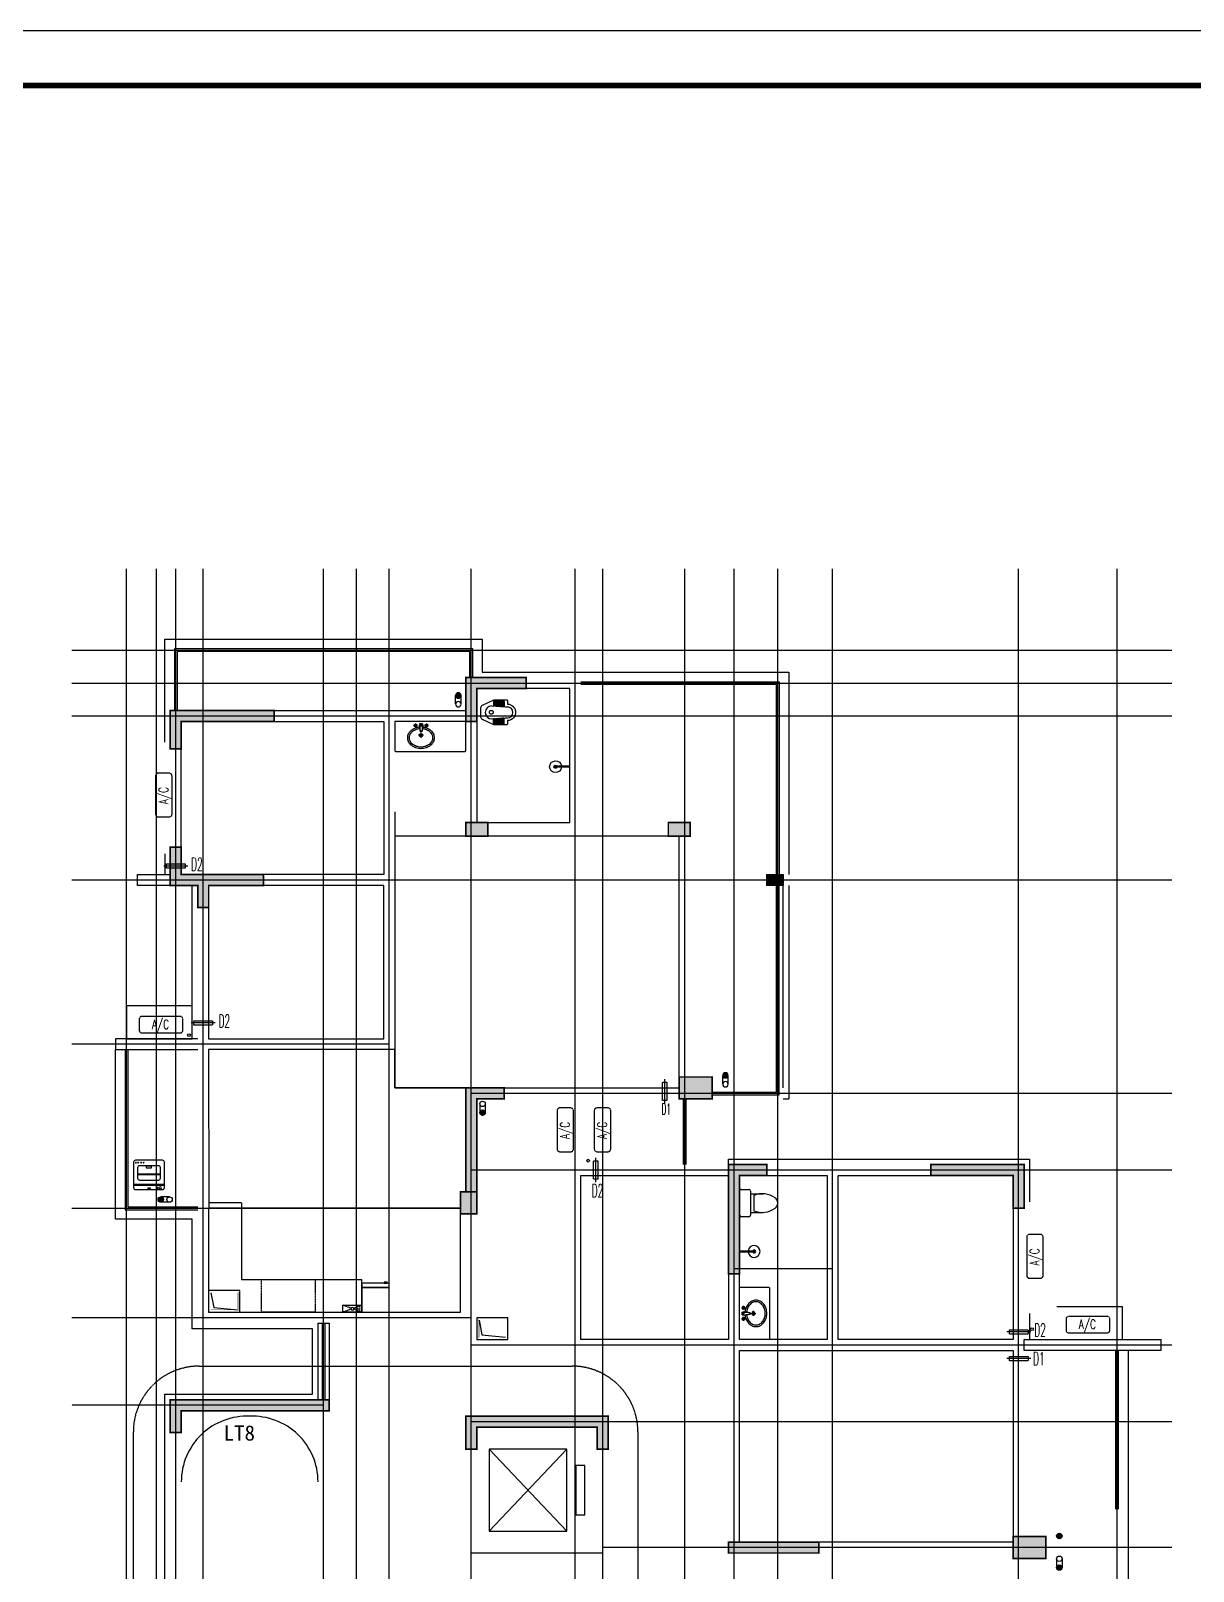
# Model space of a CAD drawing. Extents: x -737978 to 768813, y -372247 to 1140308.
# Drawn here: x 299563 to 320801, y -128664 to -100511 of the extents above; entities that cross this region are included whole.
import ezdxf

# ---------------------------------------------------------------- set-up
doc = ezdxf.new("R2010")
doc.units = 0
doc.header["$LTSCALE"] = 10
doc.header["$MEASUREMENT"] = 0
for name, pattern in [('( Hidden )', [0.375, 0.25, -0.125]), ('ACAD_ISO04W100', [30.5, 24, -3, 0.5, -3]), ('DASH', [0.35, 0.25, -0.1]), ('DOTE', [2.42, 2, -0.2, 0.02, -0.2])]:
    doc.linetypes.add(name, pattern=pattern)
doc.layers.get('0').update_dxf_attribs({"linetype": 'CONTINUOUS'})
for name, color, linetype in [('0-厨卫家具', 253, 'CONTINUOUS'), ('_0', 7, 'CONTINUOUS'), ('A-ANNO-IDEN', 3, 'CONTINUOUS'), ('A-ANNO-TEXT', 7, 'CONTINUOUS'), ('A-FLOR-HVAC', 4, 'CONTINUOUS'), ('A-FLOR-OTHER1-ON', 253, 'CONTINUOUS'), ('A-FLOR-OTHER2-ON', 83, 'CONTINUOUS'), ('A-FURN', 247, 'CONTINUOUS'), ('C-B', 7, 'CONTINUOUS'), ('C-JLQ', 2, 'CONTINUOUS'), ('C-JLQ-HATCH', 254, 'CONTINUOUS'), ('C-KZ', 2, 'CONTINUOUS'), ('C-Z-HATCH', 253, 'CONTINUOUS'), ('DOTE', 1, 'DOTE'), ('J-FURN-厨卫', 253, 'CONTINUOUS'), ('J-FURN-空调设备', 231, 'CONTINUOUS'), ('PUB_TITLE', 4, 'CONTINUOUS'), ('STAIR', 2, 'CONTINUOUS'), ('WALL', 9, 'CONTINUOUS'), ('WALL-PARAPET', 6, 'CONTINUOUS'), ('空调', 3, 'CONTINUOUS')]:
    doc.layers.add(name, color=color, linetype=linetype)
doc.layers.add('0-面积', color=2, linetype='CONTINUOUS', plot=False)
doc.styles.add('_SIMPLEX', font='SIMPLEX.shx', dxfattribs={"width": 0.7})
doc.styles.add('_TCH_DIM', font='SIMPLEX.shx', dxfattribs={"width": 0.8, "bigfont": 'GBCBIG.shx'})
doc.styles.add('_TCH_DYN', font='')
doc.styles.add('_TCH_WINDOW', font='SIMPLEX.shx', dxfattribs={"width": 0.8, "height": 3.5, "bigfont": 'GBCBIG.shx'})
doc.styles.get('_TCH_DYN').set_extended_font_data('SimSun')

# ---------------------------------------------------------------- blocks, each defined once
blk = doc.blocks.new('YTLG')
at = {"layer": 'J-FURN-厨卫', "linetype": 'Continuous'}
h = blk.add_hatch(dxfattribs=at)
h.set_pattern_fill('ANSI31', color=256, scale=10)
h.set_pattern_definition([(45, (-1288290.313, 414148.037), (-11.22532015, 11.22532015), [])])
edge = h.paths.add_edge_path()
edge.add_arc((155403, -14017), 50, 0, 360, ccw=False)
at = {"layer": 'J-FURN-厨卫', "linetype": 'DASH', "ltscale": 0.1}
for p, q in [((155353, -14177), (155353, -14017)), ((155453, -14177), (155453, -14017))]:
    blk.add_line(p, q, dxfattribs=at)
at = {"layer": 'J-FURN-厨卫', "linetype": 'Continuous'}
blk.add_circle((155403, -14017), 50, dxfattribs=at)
at = {"layer": 'J-FURN-厨卫', "color": 200, "linetype": 'Continuous'}
blk.add_circle((155403, -14177), 50, dxfattribs=at)
blk = doc.blocks.new('xiyij')
at = {"layer": 'J-FURN-厨卫'}
for p, q in [((31512, 59366), (31512, 58888)), ((32062, 59323), (31512, 59323)), ((32062, 59305), (31512, 59305)), ((32026, 59402), (31549, 59402)), ((31586, 59191), (31586, 58989)), ((31952, 59228), (31622, 59228)), ((31767, 59366), (31767, 59402)), ((31767, 59366), (31807, 59366)), ((31807, 59366), (31807, 59402)), ((31924, 59355), (31924, 59373)), ((31924, 59373), (31958, 59373)), ((31958, 59355), (31924, 59355)), ((31958, 59373), (31958, 59355)), ((31989, 58989), (31989, 59191)), ((32062, 58888), (32062, 59366)), ((31549, 58852), (32026, 58852)), ((31586, 59121), (31989, 59121)), ((31586, 59105), (31989, 59105)), ((31622, 58953), (31952, 58953)), ((31738, 58995), (31836, 58995)), ((31738, 58968), (31738, 58995)), ((31836, 58968), (31738, 58968)), ((31836, 58995), (31836, 58968))]:
    blk.add_line(p, q, dxfattribs=at)
for centre, major_axis, start_param, end_param in [((31549, 59366), (-36.7, 0), -1.570796, 0), ((31622, 59191), (36.7, 0), 1.570796, 3.141593), ((31787, 59384), (-12.7, 0), 3.141593, 9.424778), ((31952, 59191), (-36.7, 0), 3.141593, 4.712389), ((32026, 59366), (-36.7, 0), 3.141593, 4.712389), ((31549, 58888), (36.7, 0), 3.141593, 4.712389), ((31549, 58903), (-8.16, 0), 3.141593, 9.424778), ((31591, 58903), (-8.16, 0), 3.141593, 9.424778), ((31622, 58989), (-36.7, 0), 0, 1.570796), ((31647, 58903), (-8.16, 0), 3.141593, 9.424778), ((31689, 58903), (-8.16, 0), 3.141593, 9.424778), ((31952, 58989), (36.7, 0), 4.712389, 6.283185), ((32026, 58888), (36.7, 0), 4.712389, 6.283185)]:
    blk.add_ellipse(centre, major_axis=major_axis, ratio=0.987793, start_param=start_param, end_param=end_param, dxfattribs=at)
blk.add_ellipse((31997, 59365), major_axis=(21.5, 0), ratio=0.987793, dxfattribs=at)
blk = doc.blocks.new('KTWJ1')
at = {"layer": 'A-FLOR-HVAC', "linetype": '( Hidden )', "ltscale": 0.3}
blk.add_lwpolyline([(152982, -14209, 0.414214), (153032, -14259), (153732, -14259, 0.414214), (153782, -14209), (153782, -14009, 0.414214), (153732, -13959), (153032, -13959, 0.414214), (152982, -14009)], format="xyb", close=True, dxfattribs=at)
at = {"layer": 'A-FLOR-HVAC', "color": 0, "style": '_TCH_WINDOW', "width": 0.705882}
blk.add_text('A/C', height=170, dxfattribs=at).set_placement((153214, -14188))
blk = doc.blocks.new('bingx')
at = {"layer": 'J-FURN-厨卫'}
for p, q in [((33935, 58839), (33435, 58839)), ((33435, 58839), (33435, 58323)), ((33935, 58323), (33935, 58839)), ((33935, 58387), (33435, 58387)), ((33935, 58377), (33435, 58377)), ((33451, 58308), (33473, 58308)), ((33527, 58308), (33473, 58308)), ((33473, 58308), (33473, 58289)), ((33473, 58289), (33527, 58289)), ((33527, 58308), (33919, 58308)), ((33527, 58289), (33527, 58308))]:
    blk.add_line(p, q, dxfattribs=at)
for centre, start_param, end_param in [((33451, 58323), 3.141593, 4.712389), ((33919, 58323), 4.712389, 6.283185)]:
    blk.add_ellipse(centre, major_axis=(16.1, 0), ratio=0.913255, start_param=start_param, end_param=end_param, dxfattribs=at)
blk = doc.blocks.new('A$C3F1816BB')
at = {"layer": 'J-FURN-厨卫', "elevation": 0}
blk.add_lwpolyline([(400, 0), (0, 0), (0, 570), (400, 570)], close=True, dxfattribs=at)
blk.add_lwpolyline([(400, 0), (0, 0), (0, 570), (400, 570)], close=True, dxfattribs=at)
at = {"layer": 'J-FURN-厨卫', "const_width": 3, "elevation": 0}
for points in [[(370, 30), (30, 30), (30, 540), (370, 540)], [(357, 43), (43, 43), (43, 527), (357, 527)]]:
    blk.add_lwpolyline(points, close=True, dxfattribs=at)
at = {"layer": 'J-FURN-厨卫', "elevation": 0}
blk.add_lwpolyline([(357, 43), (85, 94), (43, 527)], dxfattribs=at)
blk = doc.blocks.new('A$C717A0C48')
at = {"layer": '0-厨卫家具', "linetype": '( Hidden )', "ltscale": 0.3}
for p, q in [((56, 196), (0, 345)), ((70, 197), (128, 345)), ((0, 0), (58, 148)), ((128, 0), (68, 148))]:
    blk.add_line(p, q, dxfattribs=at)
at = {"layer": '0-厨卫家具'}
for p, q in [((128, 345), (0, 345)), ((0, 0), (128, 0))]:
    blk.add_line(p, q, dxfattribs=at)
blk.add_lwpolyline([(0, 0), (128, 0), (128, 345), (0, 345)], close=True, dxfattribs=at)
blk.add_circle((64, 173), 25, dxfattribs=at)
at = {"layer": '0-厨卫家具', "style": '_TCH_DIM', "oblique": 360, "width": 0.705882}
blk.add_text('R', height=100, rotation=90, dxfattribs=at).set_placement((119, 23))
blk = doc.blocks.new('$plan$00002939')
at = {"layer": 'J-FURN-厨卫'}
blk.add_line((-10, 0), (10, 0), dxfattribs=at)
for points in [[(-124, 0), (133, 0)], [(-10, 0), (-10, -263)], [(10, 0), (10, -263)]]:
    blk.add_lwpolyline(points, dxfattribs=at)
for centre, radius, start, end in [((0, -262), 108, 95.306, 84.694), ((0, -262), 28.3, 110.6725, 69.3275), ((0, -260), 10.5, 197.2381, 342.7619)]:
    blk.add_arc(centre, radius, start, end, dxfattribs=at)
blk = doc.blocks.new('A$C4EF24E33')
at = {"layer": 'J-FURN-厨卫'}
for p, q in [((184, 330), (147, 330)), ((441, 350), (184, 330)), ((209, 428), (209, 343)), ((229, 428), (229, 343)), ((234, 428), (234, 345)), ((254, 428), (254, 345)), ((259, 428), (259, 347)), ((279, 428), (279, 347)), ((284, 428), (284, 349)), ((304, 428), (304, 349)), ((309, 428), (309, 351)), ((329, 428), (329, 351)), ((334, 428), (334, 353)), ((354, 428), (354, 353)), ((359, 428), (359, 355)), ((379, 428), (379, 355)), ((384, 428), (384, 357)), ((404, 428), (404, 357)), ((184, 130), (147, 130)), ((441, 110), (184, 130)), ((209, 32), (209, 117)), ((229, 32), (229, 117)), ((234, 32), (234, 115)), ((254, 32), (254, 115)), ((259, 32), (259, 113)), ((279, 32), (279, 113)), ((284, 32), (284, 111)), ((304, 32), (304, 111)), ((309, 32), (309, 109)), ((329, 32), (329, 109)), ((334, 32), (334, 107)), ((354, 32), (354, 107)), ((359, 32), (359, 105)), ((379, 32), (379, 105)), ((384, 32), (384, 103)), ((404, 32), (404, 103))]:
    blk.add_line(p, q, dxfattribs=at)
blk.add_lwpolyline([(147, 380), (147, 440, -0.414214), (167, 460), (387, 460, -0.108031), (395, 458), (605, 362, -0.293069), (634, 317), (634, 143, -0.293069), (605, 98), (395, 2, -0.108031), (387, 0), (167, 0, -0.414214), (147, 20), (147, 80, -0.370477), (0, 212, -0.440428)], format="xyb", close=True, dxfattribs=at)
blk.add_circle((444, 229), 33.9, dxfattribs=at)
for centre, radius, start, end in [((149, 230), 100, 90.7749, 269.225), ((219, 428), 10, 360, 180), ((219, 343), 10, 180, 360), ((244, 428), 10, 360, 180), ((244, 345), 10, 180, 360), ((269, 428), 10, 360, 180), ((269, 347), 10, 180, 360), ((294, 428), 10, 360, 180), ((294, 349), 10, 180, 360), ((319, 428), 10, 360, 180), ((319, 351), 10, 180, 360), ((344, 428), 10, 360, 180), ((344, 353), 10, 180, 360), ((369, 428), 10, 360, 180), ((369, 355), 10, 180, 360), ((394, 428), 10, 360, 180), ((394, 357), 10, 180, 360), ((435, 231), 120, 359.7121, 87.2241), ((219, 117), 10, 360, 180), ((219, 32), 10, 180, 360), ((244, 115), 10, 360, 180), ((244, 32), 10, 180, 360), ((269, 113), 10, 360, 180), ((269, 32), 10, 180, 360), ((294, 111), 10, 360, 180), ((294, 32), 10, 180, 360), ((319, 109), 10, 360, 180), ((319, 32), 10, 180, 360), ((344, 107), 10, 360, 180), ((344, 32), 10, 180, 360), ((369, 105), 10, 360, 180), ((369, 32), 10, 180, 360), ((394, 103), 10, 360, 180), ((394, 32), 10, 180, 360), ((435, 229), 120, 272.7759, 0.2878)]:
    blk.add_arc(centre, radius, start, end, dxfattribs=at)
blk = doc.blocks.new('A$C0CF77FE4')
at = {"layer": 'A-FLOR-OTHER2-ON', "linetype": 'ACAD_ISO04W100', "ltscale": 5}
blk.add_line((40, 440), (40, 0), dxfattribs=at)
at = {"layer": 'A-FLOR-OTHER2-ON', "linetype": 'DASH', "ltscale": 0.1}
blk.add_lwpolyline([(0, 390), (80, 390), (80, 50), (0, 50)], close=True, dxfattribs=at)
blk = doc.blocks.new('dsdsdssfdsd')
at = {"layer": 'J-FURN-厨卫'}
for p, q in [((4092, 23875), (4092, 23965)), ((4261, 23952), (4153, 23937)), ((4300, 23945), (4153, 23937)), ((4153, 23904), (4153, 23937)), ((4163, 23903), (4163, 23938)), ((4310, 24020), (4237, 24020)), ((4300, 23945), (4261, 23952)), ((4273, 23984), (4273, 24057)), ((4280, 23896), (4280, 23944)), ((4300, 23895), (4300, 23945)), ((4137, 23920), (4047, 23920)), ((4300, 23895), (4153, 23904)), ((4261, 23889), (4153, 23904)), ((4310, 23820), (4237, 23820)), ((4300, 23895), (4261, 23889)), ((4273, 23784), (4273, 23857))]:
    blk.add_line(p, q, dxfattribs=at)
blk.add_lwpolyline([(4347, 24400), (3817, 24400, 0.414214), (3797, 24380), (3797, 23460, 0.414214), (3817, 23440), (4347, 23440)], format="xyb", close=True, dxfattribs=at)
for points in [[(3847, 23920, -0.080052), (3862, 24013, -0.088849), (3904, 24090, -0.104988), (3970, 24144, -0.12017), (4047, 24163, -0.12017), (4124, 24144, -0.104988), (4191, 24090, -0.088849), (4232, 24013, -0.055034), (4246, 23950, -0.080052)], [(3877, 23920, -0.080052), (3891, 24004, -0.088849), (3927, 24071, -0.104988), (3984, 24118, -0.12017), (4047, 24133, -0.12017), (4110, 24118, -0.104988), (4167, 24071, -0.088849), (4204, 24004, -0.056066), (4216, 23946, -0.080052)], [(4246, 23891, -0.055034), (4232, 23827, -0.088849), (4191, 23751, -0.104988), (4124, 23696, -0.12017), (4047, 23678, -0.12017), (3970, 23696, -0.104988), (3904, 23751, -0.088849), (3862, 23827, -0.080052), (3847, 23920, -0.080052)], [(4216, 23895, -0.056066), (4204, 23837, -0.088849), (4167, 23770, -0.104988), (4110, 23723, -0.12017), (4047, 23708, -0.12017), (3984, 23723, -0.104988), (3927, 23770, -0.088849), (3891, 23837, -0.080052), (3877, 23920, -0.080052)]]:
    blk.add_lwpolyline(points, format="xyb", dxfattribs=at)
for centre, radius in [((4092, 23920), 30), ((4092, 23920), 20), ((4273, 24020), 25), ((4273, 24020), 15), ((4273, 23820), 25), ((4273, 23820), 15)]:
    blk.add_circle(centre, radius, dxfattribs=at)
for centre, start, end in [((4272, 23922), 350.5252, 189.4748), ((4272, 23919), 170.5252, 9.4748)]:
    blk.add_arc(centre, 7.19, start, end, dxfattribs=at)
blk = doc.blocks.new('A$C22166362')
at = {"layer": 'J-FURN-厨卫'}
for p, q in [((499, 420), (269, 420)), ((439, 110), (439, 390)), ((499, 30), (499, 470)), ((529, 500), (669, 500)), ((699, 470), (699, 30)), ((499, 80), (269, 80)), ((669, 0), (529, 0))]:
    blk.add_line(p, q, dxfattribs=at)
for centre, radius, start, end in [((110, 250), 110, 123.4509, 236.5491), ((286, 23), 398, 67.4505, 126.6381), ((529, 470), 30, 90, 180), ((669, 470), 30, 0, 90), ((286, 477), 398, 233.3619, 292.5495), ((529, 30), 30, 180, 270), ((669, 30), 30, 270, 0)]:
    blk.add_arc(centre, radius, start, end, dxfattribs=at)
blk = doc.blocks.new('14-GW')
at = {"layer": 'C-JLQ-HATCH'}
for points in [[(318288, -254280), (319188, -254280), (319188, -254080), (318088, -254080), (318088, -254880), (318288, -254880)], [(312688, -255380), (312888, -255380), (312888, -254880), (314588, -254880), (314588, -254680), (312688, -254680)], [(313389, -257880), (313389, -258280), (313189, -258280), (313189, -257880), (312688, -257880), (312688, -257180), (312888, -257180), (312888, -257680), (314388, -257680), (314388, -257880)], [(318288, -263480), (318088, -263480), (318088, -261580), (318788, -261580), (318788, -261780), (318288, -261780)], [(323089, -263180), (323588, -263180), (323588, -262980), (322889, -262980), (322889, -264980), (323089, -264980)], [(328288, -262980), (326587, -262980), (326587, -263180), (328088, -263180), (328088, -263780), (328288, -263780)], [(317988, -263880), (318288, -263880), (318288, -263480), (317988, -263480)], [(312888, -267480), (312888, -267880), (312688, -267880), (312688, -267280), (315588, -267280), (315588, -267480)], [(318088, -268180), (318288, -268180), (318288, -267780), (320488, -267780), (320488, -268180), (320688, -268180), (320688, -267580), (318088, -267580)], [(322888, -270080), (324538, -270080), (324538, -269880), (322888, -269880)]]:
    blk.add_hatch(color=252, dxfattribs=at).paths.add_polyline_path(points)
at = {"layer": 'C-Z-HATCH'}
for points in [[(318088, -256980), (318088, -256730), (318488, -256730), (318488, -256980)], [(321788, -256980), (321788, -256730), (322188, -256730), (322188, -256980)], [(322588, -261780), (321988, -261780), (321988, -261380), (322588, -261380)], [(328688, -270180), (328088, -270180), (328088, -269780), (328688, -269780)]]:
    blk.add_hatch(color=251, dxfattribs=at).paths.add_polyline_path(points)
at = {"layer": 'C-JLQ', "color": 2, "const_width": 30}
for points in [[(318288, -254280), (319188, -254280), (319188, -254080), (318088, -254080), (318088, -254880), (318288, -254880), (318288, -254280)], [(312888, -255380), (312888, -254880), (314588, -254880), (314588, -254680), (312688, -254680), (312688, -255380), (312888, -255380)], [(313389, -257880), (313389, -258280), (313189, -258280), (313189, -257880), (312688, -257880), (312688, -257180), (312888, -257180), (312888, -257680), (314388, -257680), (314388, -257880), (313389, -257880)], [(318288, -263480), (318088, -263480), (318088, -261580), (318788, -261580), (318788, -261780), (318288, -261780), (318288, -263480)], [(323089, -263180), (323588, -263180), (323588, -262980), (322889, -262980), (322889, -264980), (323089, -264980), (323089, -263180)], [(328088, -263780), (328088, -263180), (326587, -263180), (326587, -262980), (328288, -262980), (328288, -263780), (328088, -263780)], [(312888, -267480), (312888, -267880), (312688, -267880), (312688, -267280), (315588, -267280), (315588, -267480), (312888, -267480)], [(318288, -268180), (318288, -267780), (320488, -267780), (320488, -268180), (320688, -268180), (320688, -267580), (318088, -267580), (318088, -268180), (318288, -268180)], [(322888, -270080), (324538, -270080), (324538, -269880), (322888, -269880), (322888, -270080)]]:
    blk.add_lwpolyline(points, dxfattribs=at)
blk.add_lwpolyline([(318288, -263880), (317988, -263880), (317988, -263480), (318288, -263480)], close=True, dxfattribs=at)
at = {"layer": 'C-KZ', "color": 2, "const_width": 30}
for points in [[(318088, -256980), (318088, -256730), (318488, -256730), (318488, -256980)], [(321788, -256980), (321788, -256730), (322188, -256730), (322188, -256980)], [(322588, -261780), (321988, -261780), (321988, -261380), (322588, -261380)], [(328688, -270180), (328088, -270180), (328088, -269780), (328688, -269780)]]:
    blk.add_lwpolyline(points, close=True, dxfattribs=at)

msp = doc.modelspace()

# ---------------------------------------------------------------- hatches: boundary and pattern name
at = {"layer": 'C-JLQ-HATCH'}
msp.add_hatch(color=252, dxfattribs=at).paths.add_polyline_path([(313011.5, -116131.8), (313011.5, -115931.8), (313311.5, -115931.8), (313311.5, -116131.8)])
at = {"layer": 'J-FURN-厨卫', "linetype": 'Continuous'}
h = msp.add_hatch(dxfattribs=at)
h.set_pattern_fill('ANSI31', color=256, scale=10, angle=180)
h.set_pattern_definition([(225, (1762048.344, -556186.598), (11.22532015, -11.22532015), [])])
edge = h.paths.add_edge_path()
edge.add_arc((318355.2, -128021.1), 50, 180, 540, ccw=False)

# ---------------------------------------------------------------- linework, layer by layer
for points in [[(302111.5, -112931.8), (307511.4, -112931.8), (307511.5, -112331.8)], [(302111.3, -116131.8), (301511.5, -116131.8), (301511.5, -115931.8), (302111.3, -115931.8)], [(302611.5, -118931.8), (301111.5, -118931.8), (301111.5, -119131.8), (302611.5, -119131.8)]]:
    msp.add_lwpolyline(points)
at = {"color": 6}
for points in [[(313211.5, -119831.6), (313211.5, -116131.7)], [(313311.5, -119831.6), (313311.5, -116131.7)]]:
    msp.add_lwpolyline(points, dxfattribs=at)
at = {"layer": '0-厨卫家具', "linetype": 'DASH', "ltscale": 0.3}
msp.add_lwpolyline([(303775.4, -123931.7), (303775.4, -123331.7), (304755.4, -123331.7), (304755.4, -123931.7)], close=True, dxfattribs=at)
at = {"layer": '0-面积'}
for points in [[(309411.5, -112531.8), (307711.7, -112531.8), (307711.7, -114981.8), (309411.5, -114981.8)], [(302311.6, -113132), (306011.5, -113132), (306011.5, -115931.8), (302311.5, -115931.8)], [(311411.5, -115231.8), (306211.5, -115231.8), (306211.5, -119831.8), (311411.6, -119831.8)], [(306011.5, -116131.8), (302811.5, -116131.8), (302811.5, -118931.8), (306011.5, -118931.8)], [(309611.5, -121431.8), (312311.5, -121431.8), (312311.5, -124431.8), (309611.5, -124431.8)], [(312512.7, -121431.7), (314111.5, -121431.7), (314111.5, -124431.8), (312512.7, -124431.8)], [(314311.5, -121431.8), (317511.5, -121431.8), (317511.5, -124431.8), (314311.5, -124431.8)], [(307411.7, -122031.9), (302811.5, -122031.8), (302811.5, -123931.8), (307411.7, -123931.8)], [(312511.5, -124631.8), (317511.6, -124631.8), (317511.5, -128131.8), (312511.5, -128131.7)]]:
    msp.add_lwpolyline(points, close=True, dxfattribs=at)
for points in [[(306211.5, -114787.5), (306211.5, -117296.8)], [(306211.5, -119831.8), (306211.5, -119132.2), (302811.5, -119131.8), (302813.6, -122031.9), (307411.7, -122031.9), (307411.7, -121731.9), (307511.7, -121731.9), (307511.7, -119831.8), (306211.5, -119831.8)]]:
    msp.add_lwpolyline(points, dxfattribs=at)
at = {"layer": '_0'}
msp.add_lwpolyline([(317711.5, -124431.7), (320211.5, -124431.7), (320211.5, -124631.7), (317711.5, -124631.7)], close=True, dxfattribs=at)
at = {"layer": 'A-ANNO-IDEN', "linetype": 'DASH', "ltscale": 5}
msp.add_lwpolyline([(309028.2, -133273.6), (302636.4, -133273.6, -0.4142136), (301436.4, -132073.6), (301436.4, -126116.9, -0.4142136), (302636.4, -124916.9), (309455.4, -124916.9, -0.4142136), (310655.4, -126116.9), (310655.4, -132073.6, -0.4142136), (309455.4, -133273.6), (309028.2, -133273.6)], format="xyb", dxfattribs=at)
at = {"layer": 'A-FLOR-HVAC'}
for centre in [(309748.6, -121160.9), (317856.3, -124239, 0)]:
    msp.add_circle(centre, 25, dxfattribs=at)
at = {"layer": 'A-FLOR-OTHER1-ON'}
for points in [[(302011.2, -113511.8), (302011.2, -111631.8), (307811.5, -111631.8), (307811.5, -112231.8)], [(307811.5, -112231.8), (313411.5, -112231.8), (313411.5, -112811.8)], [(313411.5, -112811.8), (313411.5, -115931.9)], [(302011.3, -115551.8), (302011.3, -115931.8)], [(302511.5, -118931.8), (302511.5, -116131.8)], [(313411.5, -116131.9), (313411.5, -120031.8)], [(302511.5, -122231.8), (301111.5, -122231.8), (301111.5, -119131.7)], [(313311.5, -120031.8), (313411.5, -120031.8)], [(312310.7, -121131.8), (317811.5, -121131.8), (317811.5, -121911.7)], [(312310.7, -121231.8), (312310.7, -121131.8)], [(302011.4, -125531.8), (302011.4, -125431.8), (302911.4, -125431.8), (302911.4, -125431.8), (304711.5, -125431.8), (304711.5, -124231.8), (302511.5, -124231.8), (302511.5, -122231.8)], [(317811.2, -123951.7), (317811.2, -124431.7), (317811.2, -124431.7)], [(319611.5, -124631.7), (319611.5, -132031.7)], [(304311.5, -132631.8), (304311.5, -130931.8), (302911.4, -130931.8), (302911.4, -130931.8), (302011.4, -130931.8), (302011.3, -125531.8)]]:
    msp.add_lwpolyline(points, dxfattribs=at)
at = {"layer": 'A-FURN'}
for points in [[(307636.5, -112331.8), (307636.5, -111806.8), (302186.2, -111806.8), (302186.2, -112931.8)], [(307586.5, -112331.8), (307586.5, -111856.8), (302236.2, -111856.8), (302236.2, -112931.8)], [(309611.5, -112406.7), (313236.5, -112406.7), (313236.5, -115931.8)], [(313186.5, -115931.8), (313186.5, -112456.7), (309611.5, -112456.7)], [(312011.6, -119956.8), (313236.5, -119956.7), (313236.5, -116131.8)], [(312011.6, -119906.8), (313186.5, -119906.7), (313186.5, -116131.8)], [(301286.5, -119131.8), (301286.5, -122056.8), (302611.5, -122056.8)], [(301336.5, -119131.8), (301336.5, -122006.8), (302611.5, -122006.8)], [(311486.5, -121231.8), (311486.5, -120031.8)], [(311536.5, -121231.8), (311536.5, -120031.8)], [(304886.5, -124131.8), (304886.5, -125531.8)], [(304936.5, -124131.8), (304936.5, -125531.8)], [(319386.5, -127531.7), (319386.5, -124631.7)], [(319436.5, -127531.7), (319436.5, -124631.7)]]:
    msp.add_lwpolyline(points, dxfattribs=at)
at = {"layer": 'C-B', "color": 8}
for centre, start, end in [((303511.4, -127031.4), 87.60268, 180), ((303611.4, -127031.4), 0, 92.37875)]:
    msp.add_arc(centre, 1200, start, end, dxfattribs=at)
at = {"layer": 'C-JLQ'}
msp.add_lwpolyline([(313011.5, -116131.8), (313011.5, -115931.8), (313311.5, -115931.8), (313311.5, -116131.8)], close=True, dxfattribs=at)
at = {"layer": 'DOTE'}
for p, q in [((301311.5, -146631.8), (301311.5, -110342.6)), ((301861.5, -146631.8), (301861.5, -110342.6)), ((302211.5, -146631.8), (302211.5, -110342.6)), ((302711.5, -146631.8), (302711.5, -110342.6)), ((304911.5, -146631.8), (304911.5, -110342.6)), ((305511.5, -146631.8), (305511.5, -110342.6)), ((306111.5, -146631.8), (306111.5, -110342.6)), ((307611.5, -146631.8), (307611.5, -110342.6)), ((309511.5, -146631.8), (309511.5, -110342.6)), ((310011.5, -146631.8), (310011.5, -110342.6)), ((311511.5, -146631.8), (311511.5, -110342.6)), ((312411.5, -146631.8), (312411.5, -110342.6)), ((313211.5, -146631.8), (313211.5, -110342.6)), ((314211.5, -146631.8), (314211.5, -110342.6)), ((317611.5, -146631.8), (317611.5, -110342.6)), ((319411.5, -146631.8), (319411.5, -110342.6)), ((300311.3, -111831.8), (320411.5, -111831.8)), ((300311.3, -112431.8), (320411.5, -112431.8)), ((300311.3, -113031.8), (320411.5, -113031.8)), ((320411.5, -116031.8), (300311.4, -116031.8)), ((306111.5, -119031.8), (300311.4, -119031.8)), ((320411.5, -119931.8), (307611.5, -119931.8)), ((320411.5, -121331.8), (307611.5, -121331.8)), ((300311.5, -122031.8), (306111.5, -122031.8)), ((307611.5, -124031.8), (300311.4, -124031.8)), ((320411.5, -124531.8), (307611.5, -124531.8)), ((304911.5, -125631.8), (300311.4, -125631.8)), ((320411.5, -125931.8), (307611.5, -125931.8)), ((320411.5, -128231.8), (310011.5, -128231.8))]:
    msp.add_line(p, q, dxfattribs=at)
for points in [[(312411.5, -123131.7), (314211.5, -123131.7)], [(307611.5, -128331.7), (310011.5, -128331.7)]]:
    msp.add_lwpolyline(points, dxfattribs=at)
at = {"layer": 'J-FURN-厨卫'}
for p, q in [((306591.5, -113169.3), (306591.5, -113242.3)), ((306791.5, -113169.3), (306791.5, -113242.3)), ((306628, -113205.8), (306554.9, -113205.8)), ((306736.5, -113386.8), (306646.4, -113386.8)), ((306666.5, -113179.5), (306660, -113218.4)), ((306660, -113218.4), (306674.8, -113326)), ((306716.5, -113179.5), (306666.5, -113179.5)), ((306666.5, -113179.5), (306674.8, -113326)), ((306715.3, -113199.2), (306667.6, -113199.2)), ((306708.6, -113315.9), (306674.3, -113315.9)), ((306708.2, -113326), (306674.8, -113326)), ((306691.5, -113341.8), (306691.5, -113431.9)), ((306716.5, -113179.5), (306708.2, -113326)), ((306722.9, -113218.4), (306708.2, -113326)), ((306716.5, -113179.5), (306722.9, -113218.4)), ((306828, -113205.8), (306754.9, -113205.8))]:
    msp.add_line(p, q, dxfattribs=at)
msp.add_lwpolyline([(306211.5, -113131.8), (306211.5, -113661.8, 0.4142136), (306231.5, -113681.8), (307491.4, -113681.8, 0.4142136), (307511.4, -113661.8), (307511.4, -113131.8)], format="xyb", close=True, dxfattribs=at)
for points in [[(306691.5, -113631.8, -0.0800516), (306598.6, -113616.9, -0.0888494), (306522.2, -113575.5, -0.1049875), (306467.4, -113508.7, -0.1201704), (306448.6, -113431.8, -0.1201704), (306467.4, -113355, -0.1049875), (306522.2, -113288.2, -0.0888494), (306598.6, -113246.8, -0.0550337), (306662.1, -113233.3, -0.0800516)], [(306691.5, -113601.8, -0.0800516), (306608, -113588.4, -0.0888494), (306541, -113552, -0.1049875), (306494, -113494.9, -0.1201704), (306478.6, -113431.8, -0.1201704), (306494, -113368.8, -0.1049875), (306541, -113311.6, -0.0888494), (306608, -113275.3, -0.0560664), (306666.1, -113263, -0.0800516)], [(306720.9, -113233.3, -0.0550337), (306784.3, -113246.8, -0.0888494), (306860.7, -113288.2, -0.1049875), (306915.5, -113355, -0.1201704), (306934.3, -113431.8, -0.1201704), (306915.5, -113508.7, -0.1049875), (306860.7, -113575.5, -0.0888494), (306784.3, -113616.9, -0.0800516), (306691.5, -113631.8, -0.0800516)], [(306716.8, -113263, -0.0560664), (306774.9, -113275.3, -0.0888494), (306841.9, -113311.6, -0.1049875), (306888.9, -113368.8, -0.1201704), (306904.3, -113431.8, -0.1201704), (306888.9, -113494.9, -0.1049875), (306841.9, -113552, -0.0888494), (306774.9, -113588.4, -0.0800516), (306691.5, -113601.8, -0.0800516)]]:
    msp.add_lwpolyline(points, format="xyb", dxfattribs=at)
for points in [[(303412.7, -121931.7), (302812.7, -121931.7)], [(303412.7, -121931.7), (303412.7, -123331.7), (305611.4, -123331.7)], [(305611.4, -123931.7), (305611.4, -123331.7)]]:
    msp.add_lwpolyline(points, dxfattribs=at)
for centre, radius in [((306591.5, -113205.8), 25), ((306591.5, -113205.8), 15), ((306691.5, -113386.8), 30), ((306691.5, -113386.8), 20), ((306791.5, -113205.8), 25), ((306791.5, -113205.8), 15)]:
    msp.add_circle(centre, radius, dxfattribs=at)
at = {"layer": 'J-FURN-厨卫', "linetype": 'Continuous'}
msp.add_circle((318355.2, -128021.1), 50, dxfattribs=at)
at = {"layer": 'J-FURN-厨卫'}
for centre, start, end in [((306690.3, -113206.6), 80.52523, 279.47477), ((306692.6, -113206.6), 260.52523, 99.47477)]:
    msp.add_arc(centre, 7.19, start, end, dxfattribs=at)
at = {"layer": 'J-FURN-空调设备'}
msp.add_lwpolyline([(302511.5, -118931.8), (302511.5, -118331.8), (301311.5, -118331.8), (301311.5, -118931.8)], close=True, dxfattribs=at)
msp.add_lwpolyline([(319511.5, -124431.8), (319511.5, -123831.8), (318311.5, -123831.8)], dxfattribs=at)
at = {"layer": 'PUB_TITLE'}
msp.add_lwpolyline([(253224.9, -159910.6), (337324.9, -159910.6), (337324.9, -100510.6), (253224.9, -100510.6)], close=True, dxfattribs=at)
at = {"layer": 'PUB_TITLE', "const_width": 100}
msp.add_lwpolyline([(255724.9, -158910.6), (336324.9, -158910.6), (336324.9, -101510.6), (255724.9, -101510.6)], close=True, dxfattribs=at)
at = {"layer": 'STAIR'}
for p, q in [((309356.5, -126431.7), (307936.5, -126431.7)), ((307936.5, -126431.7), (307936.5, -127931.7)), ((309356.5, -126431.7), (307936.5, -127931.7)), ((307936.5, -126431.7), (309356.5, -127931.7)), ((309356.5, -127931.7), (309356.5, -126431.7)), ((309686.5, -126731.7), (309521.5, -126731.7)), ((309521.5, -126731.7), (309521.5, -127631.7)), ((309686.5, -127631.7), (309686.5, -126731.7)), ((309521.5, -127631.7), (309686.5, -127631.7)), ((307936.5, -127931.7), (309356.5, -127931.7))]:
    msp.add_line(p, q, dxfattribs=at)
at = {"layer": 'WALL-PARAPET'}
msp.add_lwpolyline([(304811.5, -124131.8), (305011.5, -124131.8), (305011.5, -125531.8), (304811.5, -125531.8)], close=True, dxfattribs=at)
at = {"layer": '空调'}
msp.add_circle((302452.7, -118866), 25, dxfattribs=at)

# ---------------------------------------------------------------- block references
at = {"xscale": -1}
for p in [(462778, -98642.1), (467657.4, -105586.7)]:
    msp.add_blockref('YTLG', p, dxfattribs=at)
for p, rotation in [((463220.4, -134300.8), 180), ((287920.2, -277274.6), 89.99999999999999), ((473758, -142614.5), 180)]:
    msp.add_blockref('YTLG', p, dxfattribs=dict(rotation=rotation))
at = {"layer": '0-厨卫家具', "xscale": -1, "rotation": 90}
msp.add_blockref('A$C717A0C48', (305611.4, -123803.7), dxfattribs=at)
at = {"layer": 'A-FLOR-HVAC'}
for p, rotation in [((287883.3, -267860), 90.00000000000001), ((295219.2, -273979.4), 90), ((295899.4, -273979.4), 90), ((303800.7, -276292.4), 90.00000000000001)]:
    msp.add_blockref('KTWJ1', p, dxfattribs=dict(at, rotation=rotation))
for p in [(148561.1, -104567.1), (165496.4, -110049.2)]:
    msp.add_blockref('KTWJ1', p, dxfattribs=at)
at = {"layer": 'A-FLOR-OTHER2-ON', "linetype": 'DASH'}
for p, rotation in [((301991.5, -115737.7), 270), ((302491.7, -118602.5), 270), ((311184.3, -119674.4), 180), ((309926.1, -121111.8), 180), ((317396.3, -124251.2), 270), ((317396.3, -124737.5), 270)]:
    msp.add_blockref('A$C0CF77FE4', p, dxfattribs=dict(at, rotation=rotation))
at = {"layer": 'C-JLQ'}
msp.add_blockref('14-GW', (-10576.6, 141748.1), dxfattribs=at)
at = {"layer": 'J-FURN-厨卫'}
for name, p, rotation in [('A$C4EF24E33', (308420.7, -112737.5), 180), ('A$C22166362', (313211.7, -121685.7), 180), ('$plan$00002939', (312517.2, -122820.1), 90), ('bingx', (339546.3, -65093.2), 180)]:
    msp.add_blockref(name, p, dxfattribs=dict(at, rotation=rotation))
at = {"layer": 'J-FURN-厨卫', "xscale": -1}
for name, p, rotation in [('$plan$00002939', (309411.5, -113961.1), 270), ('xiyij', (269934.5, -62294.4), 180)]:
    msp.add_blockref(name, p, dxfattribs=dict(at, rotation=rotation))
msp.add_blockref('dsdsdssfdsd', (316858.7, -147872.2), dxfattribs=at)
at = {"layer": 'WALL', "xscale": -1, "rotation": 270}
for p in [(302811.5, -123931.7), (307711.5, -124431.7, 0)]:
    msp.add_blockref('A$C3F1816BB', p, dxfattribs=at)

# ---------------------------------------------------------------- texts
at = {"layer": 'A-ANNO-TEXT', "linetype": 'DASH', "style": '_SIMPLEX', "width": 0.5}
for s, height, p in [('D2', 240, (302492.8, -115863.8)), ('D2', 240, (302993, -118728.5)), ('D1', 200, (311085.3, -120315.5)), ('D2', 240, (309811.6, -121828.6)), ('D2', 240, (317897.6, -124377.2)), ('D1', 240, (317877.7, -124898.5))]:
    msp.add_text(s, height=height, dxfattribs=at).set_placement(p)
at = {"layer": 'A-ANNO-TEXT', "linetype": 'DASH', "style": '_TCH_DYN'}
msp.add_text('LT8', height=280, dxfattribs=at).set_placement((303087, -126278))

doc.saveas('drawing.dxf')
